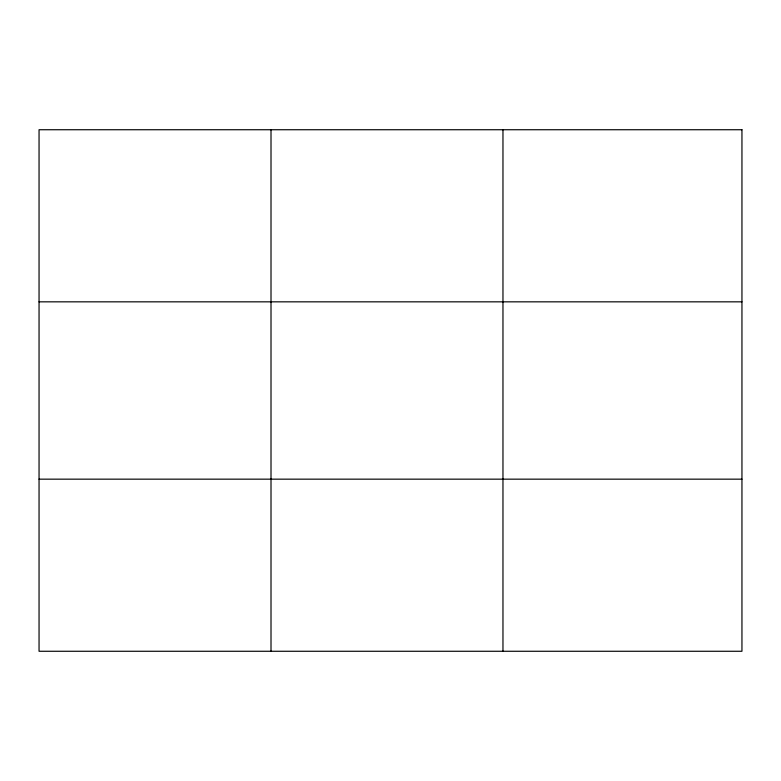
<?xml version="1.0" encoding="UTF-8"?>
<svg xmlns="http://www.w3.org/2000/svg" width="781" height="781" viewBox="0 0 781 781"><rect width="100%" height="100%" fill="white"/><g stroke="black" fill="none" stroke-linecap="round" stroke-linejoin="round"><path stroke-width="1.17" d="M271.007 651.266L271.007 129.734M502.964 651.266L502.964 129.734M39.05 301.837L741.95 301.837M39.05 479.163L741.95 479.163M741.95 129.734L741.95 651.266L39.05 651.266L39.05 129.734L741.95 129.734"/></g></svg>
